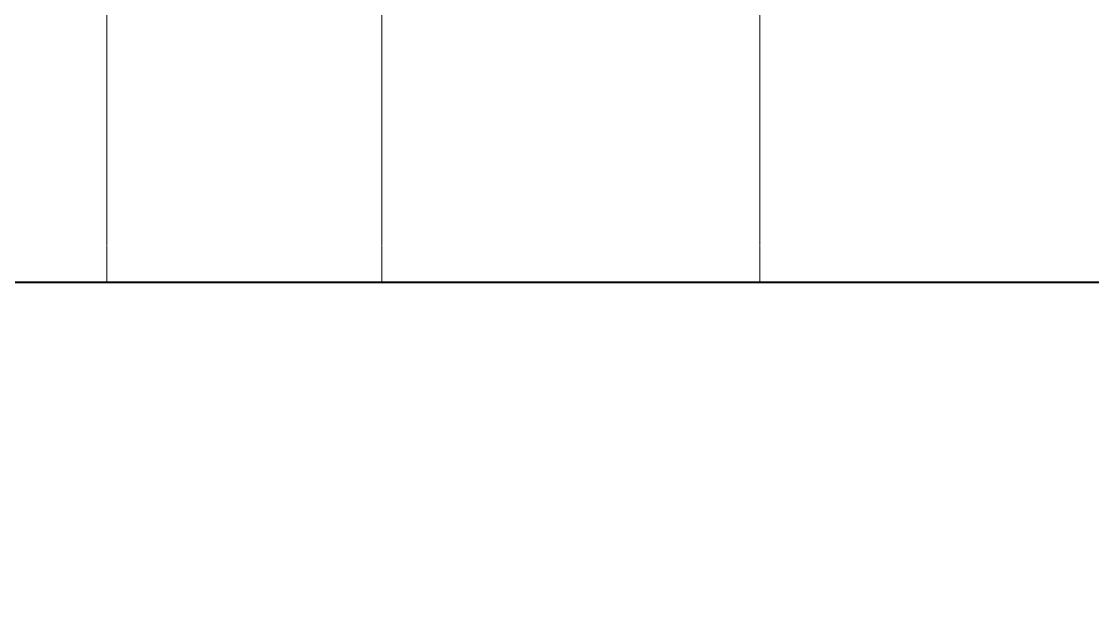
# Model space of a CAD drawing. Header units: inches. Extents: x 841 to 14369, y -4386 to -3225.
# Drawn here: x 8395 to 8956, y -4365 to -4053 of the extents above; entities that cross this region are included whole.
import ezdxf
from ezdxf.xclip import XClip

# ---------------------------------------------------------------- set-up
doc = ezdxf.new("R2010")
doc.units = ezdxf.units.IN
doc.header["$MEASUREMENT"] = 0
doc.header["$XCLIPFRAME"] = 0
doc.linetypes.add('Grid Line 1_2_', pattern=[0.875, 0.5, -0.125, 0.125, -0.125])
doc.linetypes.add('NBK_CenterX2', pattern=[1.083333, 0.666667, -0.125, 0.166667, -0.125])
doc.layers.get('Defpoints').update_dxf_attribs({"color": 250, "lineweight": 0})
doc.layers.add('!Gridline', color=112, linetype='NBK_CenterX2', lineweight=5)
doc.layers.add('!Viewport', color=250, linetype='Continuous', lineweight=0, plot=False)

# ---------------------------------------------------------------- blocks, each defined once
blk = doc.blocks.new('A$C5F5F23F4')
at = {"linetype": 'Grid Line 1_2_'}
for p, q in [((-2424, -106.16), (-2424, 462.07)), ((-2568, -106.16), (-2568, 458.95)), ((-2226, -106.16), (-2226, 458.95))]:
    blk.add_line(p, q, dxfattribs=at)
blk = doc.blocks.new('GRID_ELEV SOUTH_S')
at = {"layer": '!Gridline'}
for p, q in [((0.03, -2067.31), (0.03, 130.35)), ((144.03, -2067.31), (144.03, 130.35)), ((342.03, -2067.31), (342.03, 130.35))]:
    blk.add_line(p, q, dxfattribs=at)

msp = doc.modelspace()

# ---------------------------------------------------------------- linework, layer by layer
at = {"layer": 'Defpoints', "color": 2, "const_width": 1}
msp.add_lwpolyline([(5267.32, -3651.07), (11124.33, -3651.07), (11124.33, -4190.12), (5267.32, -4190.12)], close=True, dxfattribs=at)

# ---------------------------------------------------------------- block references
at = {"layer": '!Viewport', "color": 1}
msp.add_blockref('A$C5F5F23F4', (11007.76, -4038.72), dxfattribs=at)
ref = msp.add_blockref('GRID_ELEV SOUTH_S', (8439.73, -3379.69))
XClip(ref).set_block_clipping_path([(-7679.6900497164, -810.429584289), (5606.9554738692, 506.5953677402)])

doc.saveas('drawing.dxf')
